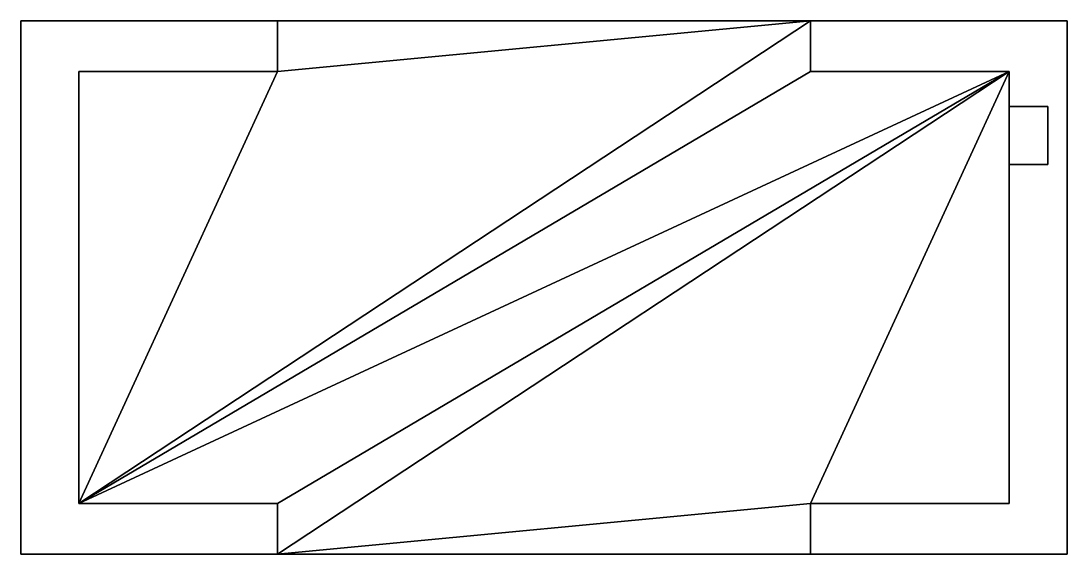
# Model space of a CAD drawing. Extents: x -0.136 to 0.136, y -0.069 to 0.069.
import ezdxf

# ---------------------------------------------------------------- set-up
doc = ezdxf.new("R2010")
doc.units = 0

# ---------------------------------------------------------------- blocks, each defined once
blk = doc.blocks.new('TOP_SILKSCREEN_Polygon_31')
at = {"layer": '2', "color": 2}
for points in [[(0.1305, 0.04687), (0.1305, 0.03187), (0.1205, 0.03187), (0.1205, 0.04687)], [(0.1305, 0.04687, 0.043), (0.1305, 0.03187, 0.043), (0.1205, 0.03187, 0.043), (0.1205, 0.04687, 0.043)], [(0.1205, 0.04687), (0.1305, 0.04687), (0.1305, 0.04687, 0.043), (0.1205, 0.04687, 0.043)], [(0.1205, 0.03187), (0.1205, 0.04687), (0.1205, 0.04687, 0.043), (0.1205, 0.03187, 0.043)], [(0.1305, 0.04687), (0.1305, 0.03187), (0.1305, 0.03187, 0.043), (0.1305, 0.04687, 0.043)], [(0.1305, 0.03187), (0.1205, 0.03187), (0.1205, 0.03187, 0.043), (0.1305, 0.03187, 0.043)]]:
    blk.add_3dface(points, dxfattribs=at)
blk = doc.blocks.new('TOP_PLACE_BOUND_Polygon_84')
at = {"layer": '8', "color": 8}
for points in [[(-0.1205, -0.05587), (-0.069, 0.05587), (0.069, 0.069)], [(-0.1205, -0.05587), (0.069, 0.069), (0.069, 0.05587)], [(-0.1205, -0.05587, 0.043), (-0.069, 0.05587, 0.043), (0.069, 0.069, 0.043)], [(-0.1205, -0.05587, 0.043), (0.069, 0.069, 0.043), (0.069, 0.05587, 0.043)], [(-0.069, 0.05587), (-0.069, 0.069), (0.069, 0.069)], [(-0.069, 0.05587, 0.043), (-0.069, 0.069, 0.043), (0.069, 0.069, 0.043)], [(-0.069, 0.05587), (-0.069, 0.069), (-0.069, 0.069, 0.043), (-0.069, 0.05587, 0.043)], [(-0.069, 0.069), (0.069, 0.069), (0.069, 0.069, 0.043), (-0.069, 0.069, 0.043)], [(0.069, 0.069), (0.069, 0.05587), (0.069, 0.05587, 0.043), (0.069, 0.069, 0.043)], [(-0.1205, -0.05587), (-0.1205, 0.05587), (-0.069, 0.05587)], [(-0.1205, -0.05587), (0.069, 0.05587), (0.1205, 0.05587)], [(-0.1205, -0.05587), (0.1205, 0.05587), (-0.069, -0.05587)], [(-0.1205, -0.05587, 0.043), (-0.1205, 0.05587, 0.043), (-0.069, 0.05587, 0.043)], [(-0.1205, -0.05587, 0.043), (0.069, 0.05587, 0.043), (0.1205, 0.05587, 0.043)], [(-0.1205, -0.05587, 0.043), (0.1205, 0.05587, 0.043), (-0.069, -0.05587, 0.043)], [(-0.1205, -0.05587), (-0.1205, 0.05587), (-0.1205, 0.05587, 0.043), (-0.1205, -0.05587, 0.043)], [(-0.1205, 0.05587), (-0.069, 0.05587), (-0.069, 0.05587, 0.043), (-0.1205, 0.05587, 0.043)], [(0.1205, 0.05587), (0.069, -0.05587), (-0.069, -0.069)], [(0.1205, 0.05587), (-0.069, -0.069), (-0.069, -0.05587)], [(0.1205, 0.05587, 0.043), (0.069, -0.05587, 0.043), (-0.069, -0.069, 0.043)], [(0.1205, 0.05587, 0.043), (-0.069, -0.069, 0.043), (-0.069, -0.05587, 0.043)], [(0.1205, 0.05587), (0.1205, -0.05587), (0.069, -0.05587)], [(0.1205, 0.05587, 0.043), (0.1205, -0.05587, 0.043), (0.069, -0.05587, 0.043)], [(0.069, 0.05587), (0.1205, 0.05587), (0.1205, 0.05587, 0.043), (0.069, 0.05587, 0.043)], [(0.1205, 0.05587), (0.1205, -0.05587), (0.1205, -0.05587, 0.043), (0.1205, 0.05587, 0.043)], [(-0.069, -0.05587), (-0.1205, -0.05587), (-0.1205, -0.05587, 0.043), (-0.069, -0.05587, 0.043)], [(0.069, -0.05587), (0.069, -0.069), (-0.069, -0.069)], [(0.069, -0.05587, 0.043), (0.069, -0.069, 0.043), (-0.069, -0.069, 0.043)], [(-0.069, -0.069), (-0.069, -0.05587), (-0.069, -0.05587, 0.043), (-0.069, -0.069, 0.043)], [(0.1205, -0.05587), (0.069, -0.05587), (0.069, -0.05587, 0.043), (0.1205, -0.05587, 0.043)], [(0.069, -0.05587), (0.069, -0.069), (0.069, -0.069, 0.043), (0.069, -0.05587, 0.043)], [(0.069, -0.069), (-0.069, -0.069), (-0.069, -0.069, 0.043), (0.069, -0.069, 0.043)]]:
    blk.add_3dface(points, dxfattribs=at)
blk = doc.blocks.new('TOP_VALOR_Polygon_102')
at = {"layer": '23', "color": 23}
for points in [[(-0.1355, -0.069), (-0.1355, 0.069), (0.1355, 0.069), (0.1355, -0.069)], [(-0.1355, -0.069, 0.043), (-0.1355, 0.069, 0.043), (0.1355, 0.069, 0.043), (0.1355, -0.069, 0.043)], [(-0.1355, -0.069), (-0.1355, 0.069), (-0.1355, 0.069, 0.043), (-0.1355, -0.069, 0.043)], [(-0.1355, 0.069), (0.1355, 0.069), (0.1355, 0.069, 0.043), (-0.1355, 0.069, 0.043)], [(0.1355, 0.069), (0.1355, -0.069), (0.1355, -0.069, 0.043), (0.1355, 0.069, 0.043)], [(0.1355, -0.069), (-0.1355, -0.069), (-0.1355, -0.069, 0.043), (0.1355, -0.069, 0.043)]]:
    blk.add_3dface(points, dxfattribs=at)

msp = doc.modelspace()

# ---------------------------------------------------------------- block references
at = {"layer": '2'}
msp.add_blockref('TOP_SILKSCREEN_Polygon_31', (0, 0), dxfattribs=at)
at = {"layer": '23'}
msp.add_blockref('TOP_VALOR_Polygon_102', (0, 0), dxfattribs=at)
at = {"layer": '8'}
msp.add_blockref('TOP_PLACE_BOUND_Polygon_84', (0, 0), dxfattribs=at)

doc.saveas('drawing.dxf')
